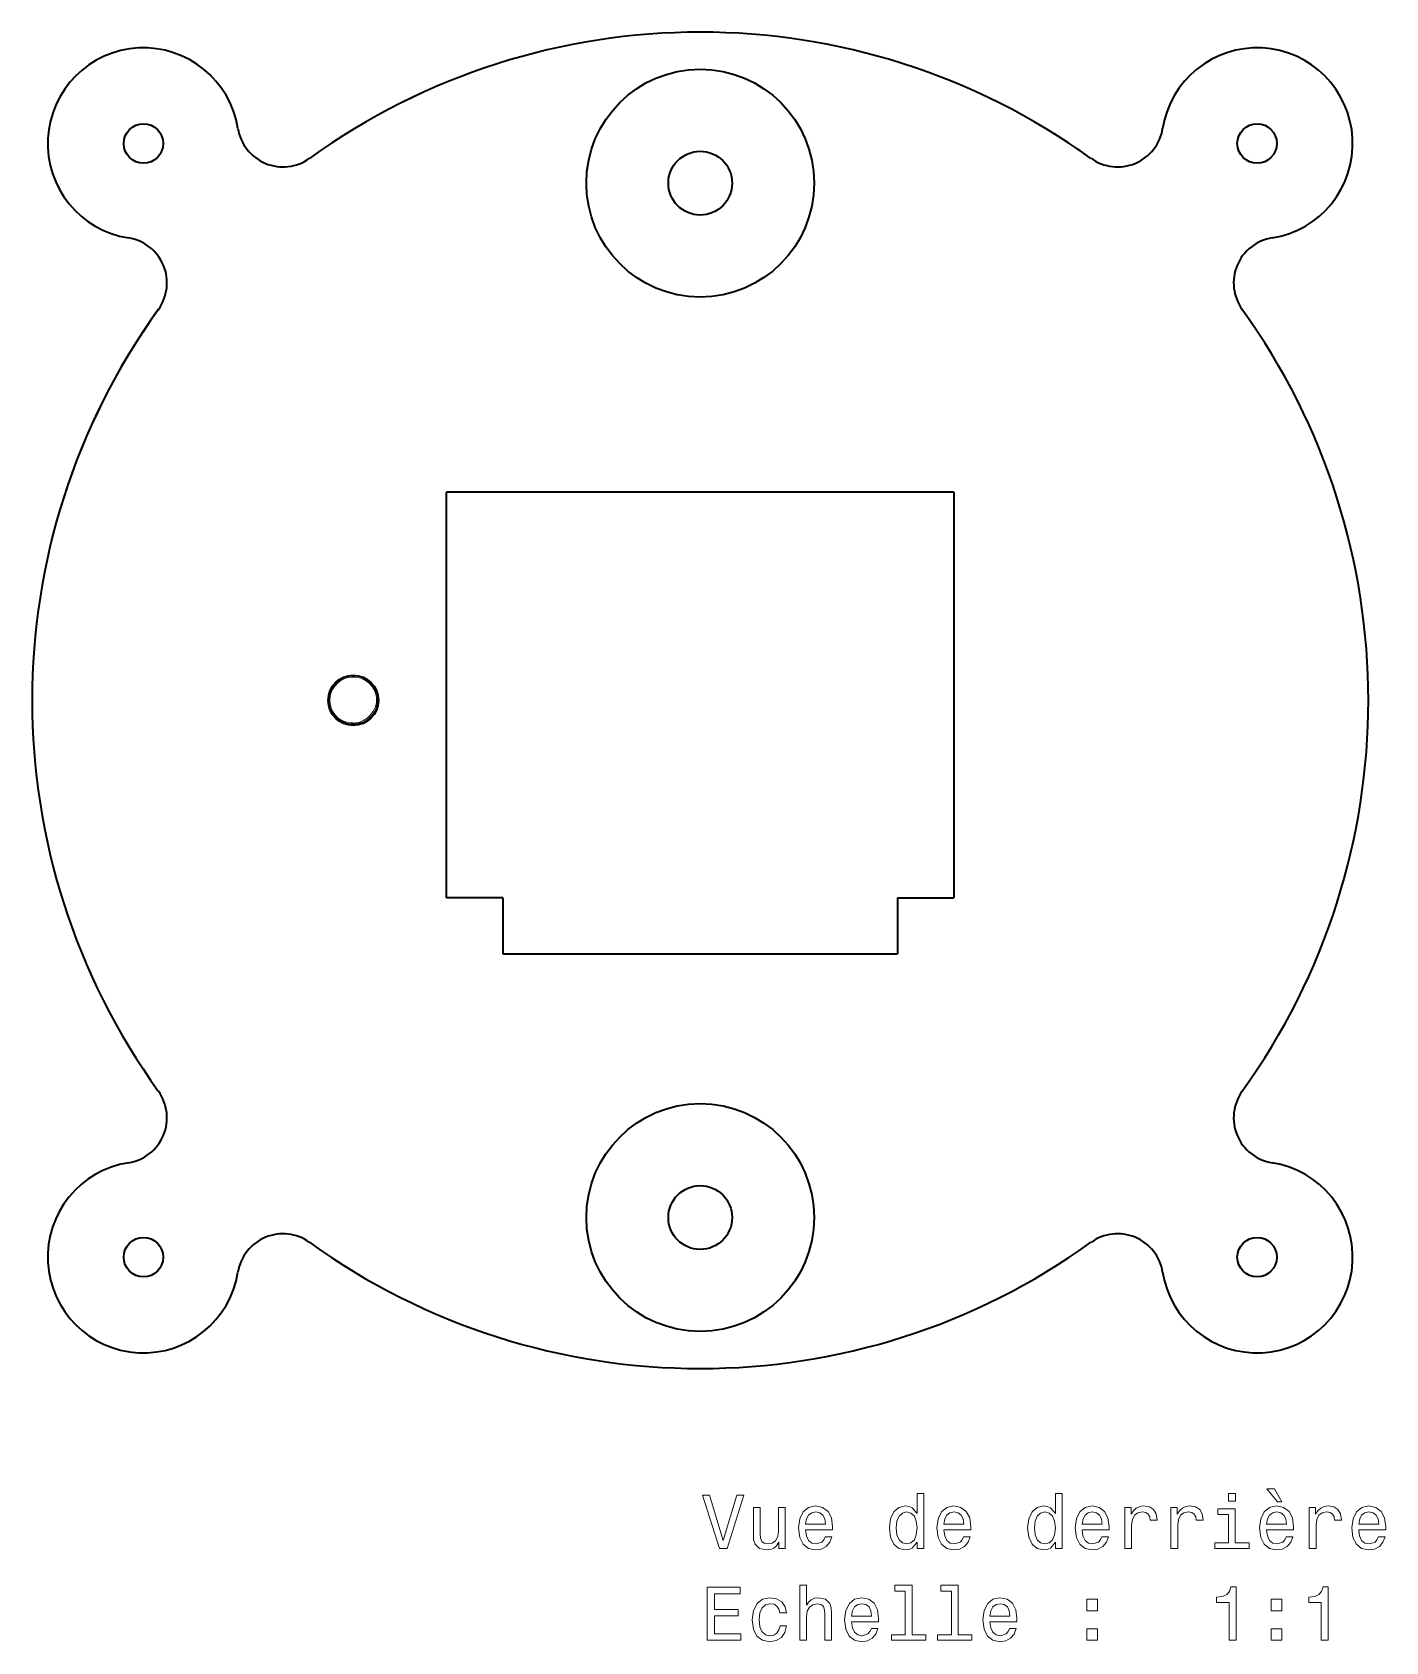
# Model space of a CAD drawing. Extents: x 428 to 938, y 254 to 632.
# Drawn here: x 848.7 to 937.9, y 358.5 to 464.5 of the extents above; entities that cross this region are included whole.
import ezdxf

# ---------------------------------------------------------------- set-up
doc = ezdxf.new("R2010")
doc.units = 0

msp = doc.modelspace()

# ---------------------------------------------------------------- linework, layer by layer
at = {"color": 7, "lineweight": 35}
for p, q in [((909.41, 434.2), (876.01, 434.2)), ((876.01, 407.5), (876.01, 434.2)), ((909.41, 434.2), (909.41, 407.5)), ((879.71, 403.8), (905.71, 403.8)), ((879.71, 403.8), (905.71, 403.8))]:
    msp.add_line(p, q, dxfattribs=at)
at = {"color": 7, "lineweight": 35, "ltscale": 0.055}
msp.add_line((909.41, 434.2), (909.41, 432), dxfattribs=at)
at = {"color": 7, "lineweight": 13, "ltscale": 3.00563e-05}
msp.add_line((871.46, 420.45), (871.46, 420.45), dxfattribs=at)
at = {"color": 7, "lineweight": 13, "ltscale": 0.000107431}
msp.add_line((871.48, 420.36), (871.47, 420.36), dxfattribs=at)
at = {"color": 7, "lineweight": 35, "ltscale": 0.001415}
msp.add_line((868.81, 419.36), (868.78, 419.32), dxfattribs=at)
at = {"color": 7, "lineweight": 13, "ltscale": 0.002001}
msp.add_line((869.86, 419), (869.86, 418.92), dxfattribs=at)
at = {"color": 7, "lineweight": 35, "ltscale": 0.0375}
msp.add_line((909.41, 409), (909.41, 407.5), dxfattribs=at)
at = {"color": 7, "lineweight": 35, "ltscale": 0.0925}
for p, q in [((879.71, 407.5), (876.01, 407.5)), ((879.71, 407.5), (879.71, 403.8)), ((905.71, 407.5), (905.71, 403.8)), ((905.71, 407.5), (909.41, 407.5))]:
    msp.add_line(p, q, dxfattribs=at)
at = {"color": 7, "lineweight": 13}
for points in [[(871.4, 420.45), (871.39, 420.35), (871.32, 420.08), (871.19, 419.8), (871, 419.54), (870.77, 419.32), (870.49, 419.15), (870.43, 419.13)], [(871.48, 420.36), (871.46, 420.45), (871.46, 420.45)], [(871.47, 420.36), (871.46, 420.43), (871.46, 420.45)]]:
    msp.add_lwpolyline(points, dxfattribs=at)
at = {"color": 7, "lineweight": 35}
for points in [[(868.52, 419.54), (868.64, 419.42), (868.75, 419.33), (868.78, 419.32)], [(868.52, 419.54), (868.79, 419.28), (869.08, 419.1), (869.42, 418.98), (869.72, 418.93), (869.86, 418.92)]]:
    msp.add_lwpolyline(points, dxfattribs=at)
at = {"color": 7, "lineweight": 13}
for points in [[(895.11, 368.15), (894.23, 365.17), (893.33, 368.15), (892.85, 368.15), (893.98, 364.64), (894.48, 364.64), (895.59, 368.15)], [(907, 365.06), (907, 364.64), (907.44, 364.64), (907.44, 368.26), (907, 368.26), (907, 366.94), (906.66, 367.32), (906.46, 367.41), (906.22, 367.45), (905.79, 367.35), (905.46, 367.06), (905.24, 366.61), (905.17, 366), (905.24, 365.39), (905.46, 364.93), (905.79, 364.64), (906.22, 364.55), (906.46, 364.58), (906.67, 364.67)], [(916.1, 365.06), (916.1, 364.64), (916.55, 364.64), (916.55, 368.26), (916.11, 368.26), (916.11, 366.94), (915.77, 367.32), (915.56, 367.41), (915.33, 367.45), (914.9, 367.35), (914.57, 367.06), (914.35, 366.61), (914.27, 366), (914.35, 365.39), (914.57, 364.93), (914.9, 364.64), (915.33, 364.55), (915.56, 364.58), (915.78, 364.67)], [(927.96, 368.26), (927.49, 368.26), (927.49, 367.76), (927.96, 367.76)], [(931.02, 367.72), (930.52, 368.58), (930.02, 368.58), (930.72, 367.72)], [(898.31, 367.35), (897.87, 367.35), (897.87, 365.79), (897.82, 365.43), (897.67, 365.16), (897.44, 365), (897.15, 364.95), (896.91, 364.99), (896.76, 365.11), (896.67, 365.32), (896.65, 365.61), (896.65, 367.35), (896.21, 367.35), (896.21, 365.57), (896.22, 365.21), (896.32, 364.92), (896.61, 364.64), (897.08, 364.55), (897.33, 364.58), (897.55, 364.67), (897.74, 364.83), (897.89, 365.06), (897.89, 364.64), (898.31, 364.64)], [(899.65, 365.87), (901.42, 365.87), (901.43, 366.08), (901.35, 366.66), (901.13, 367.09), (900.77, 367.35), (900.3, 367.45), (899.84, 367.35), (899.49, 367.06), (899.26, 366.61), (899.18, 366), (899.26, 365.38), (899.49, 364.93), (899.83, 364.64), (900.29, 364.55), (900.68, 364.61), (901, 364.78), (901.24, 365.06), (901.38, 365.42), (900.94, 365.42), (900.85, 365.22), (900.72, 365.07), (900.34, 364.95), (900.06, 365), (899.84, 365.18), (899.7, 365.47), (899.65, 365.85)], [(899.65, 366.24), (899.7, 366.59), (899.84, 366.85), (900.05, 367), (900.32, 367.06), (900.59, 367), (900.79, 366.85), (900.92, 366.59), (900.96, 366.24)], [(906.3, 367.05), (906.59, 366.98), (906.81, 366.78), (906.94, 366.45), (906.99, 366), (906.94, 365.54), (906.81, 365.21), (906.59, 365.01), (906.3, 364.95), (906.02, 365.01), (905.81, 365.21), (905.66, 365.55), (905.62, 366), (905.66, 366.45), (905.81, 366.78), (906.02, 366.98)], [(908.76, 365.87), (910.53, 365.87), (910.54, 366.08), (910.46, 366.66), (910.23, 367.09), (909.88, 367.35), (909.41, 367.45), (908.95, 367.35), (908.6, 367.06), (908.37, 366.61), (908.29, 366), (908.37, 365.38), (908.59, 364.93), (908.94, 364.64), (909.4, 364.55), (909.79, 364.61), (910.11, 364.78), (910.35, 365.06), (910.49, 365.42), (910.05, 365.42), (909.96, 365.22), (909.83, 365.07), (909.45, 364.95), (909.16, 365), (908.95, 365.18), (908.81, 365.47), (908.76, 365.85)], [(908.76, 366.24), (908.81, 366.59), (908.95, 366.85), (909.15, 367), (909.43, 367.06), (909.69, 367), (909.9, 366.85), (910.03, 366.59), (910.07, 366.24)], [(915.4, 367.05), (915.7, 366.98), (915.92, 366.78), (916.05, 366.45), (916.1, 366), (916.05, 365.54), (915.92, 365.21), (915.7, 365.01), (915.4, 364.95), (915.13, 365.01), (914.91, 365.21), (914.77, 365.55), (914.73, 366), (914.77, 366.45), (914.91, 366.78), (915.13, 366.98)], [(917.86, 365.87), (919.64, 365.87), (919.64, 366.08), (919.56, 366.66), (919.34, 367.09), (918.99, 367.35), (918.52, 367.45), (918.06, 367.35), (917.71, 367.06), (917.48, 366.61), (917.4, 366), (917.48, 365.38), (917.7, 364.93), (918.05, 364.64), (918.5, 364.55), (918.9, 364.61), (919.22, 364.78), (919.46, 365.06), (919.59, 365.42), (919.16, 365.42), (919.06, 365.22), (918.93, 365.07), (918.56, 364.95), (918.27, 365), (918.06, 365.18), (917.91, 365.47), (917.86, 365.85)], [(917.86, 366.24), (917.92, 366.59), (918.06, 366.85), (918.26, 367), (918.53, 367.06), (918.8, 367), (919.01, 366.85), (919.14, 366.59), (919.18, 366.24)], [(920.68, 364.64), (921.12, 364.64), (921.12, 366.19), (921.17, 366.56), (921.3, 366.83), (921.53, 366.99), (921.82, 367.05), (922.05, 367.01), (922.21, 366.91), (922.31, 366.74), (922.35, 366.51), (922.8, 366.51), (922.74, 366.92), (922.57, 367.21), (922.29, 367.39), (921.91, 367.45), (921.66, 367.41), (921.43, 367.31), (921.24, 367.13), (921.08, 366.9), (921.08, 367.35), (920.68, 367.35)], [(923.71, 364.64), (924.16, 364.64), (924.16, 366.19), (924.2, 366.56), (924.34, 366.83), (924.56, 366.99), (924.86, 367.05), (925.08, 367.01), (925.25, 366.91), (925.35, 366.74), (925.38, 366.51), (925.83, 366.51), (925.77, 366.92), (925.61, 367.21), (925.33, 367.39), (924.95, 367.45), (924.69, 367.41), (924.47, 367.31), (924.27, 367.13), (924.12, 366.9), (924.12, 367.35), (923.71, 367.35)], [(927.94, 365.02), (927.94, 367.26), (926.8, 367.26), (926.8, 366.88), (927.5, 366.88), (927.5, 365.02), (926.59, 365.02), (926.59, 364.64), (928.86, 364.64), (928.86, 365.02)], [(930.01, 365.87), (931.78, 365.87), (931.79, 366.08), (931.71, 366.66), (931.49, 367.09), (931.13, 367.35), (930.66, 367.45), (930.2, 367.35), (929.85, 367.06), (929.62, 366.61), (929.54, 366), (929.62, 365.38), (929.85, 364.93), (930.19, 364.64), (930.65, 364.55), (931.04, 364.61), (931.36, 364.78), (931.6, 365.06), (931.74, 365.42), (931.3, 365.42), (931.21, 365.22), (931.08, 365.07), (930.7, 364.95), (930.42, 365), (930.2, 365.18), (930.06, 365.47), (930.01, 365.85)], [(930.01, 366.24), (930.06, 366.59), (930.2, 366.85), (930.41, 367), (930.68, 367.06), (930.95, 367), (931.15, 366.85), (931.28, 366.59), (931.32, 366.24)], [(932.82, 364.64), (933.27, 364.64), (933.27, 366.19), (933.31, 366.56), (933.45, 366.83), (933.67, 366.99), (933.97, 367.05), (934.19, 367.01), (934.36, 366.91), (934.46, 366.74), (934.49, 366.51), (934.94, 366.51), (934.88, 366.92), (934.71, 367.21), (934.44, 367.39), (934.06, 367.45), (933.8, 367.41), (933.58, 367.31), (933.38, 367.13), (933.23, 366.9), (933.23, 367.35), (932.82, 367.35)], [(936.08, 365.87), (937.86, 365.87), (937.86, 366.08), (937.78, 366.66), (937.56, 367.09), (937.2, 367.35), (936.74, 367.45), (936.28, 367.35), (935.92, 367.06), (935.7, 366.61), (935.62, 366), (935.69, 365.38), (935.92, 364.93), (936.27, 364.64), (936.72, 364.55), (937.11, 364.61), (937.44, 364.78), (937.67, 365.06), (937.81, 365.42), (937.37, 365.42), (937.28, 365.22), (937.15, 365.07), (936.78, 364.95), (936.49, 365), (936.27, 365.18), (936.13, 365.47), (936.08, 365.85)], [(936.08, 366.24), (936.14, 366.59), (936.27, 366.85), (936.48, 367), (936.75, 367.06), (937.02, 367), (937.23, 366.85), (937.35, 366.59), (937.4, 366.24)], [(893.17, 358.6), (895.39, 358.6), (895.39, 359.02), (893.64, 359.02), (893.64, 360.21), (895.2, 360.21), (895.2, 360.62), (893.64, 360.62), (893.64, 361.67), (895.35, 361.67), (895.35, 362.1), (893.17, 362.1)], [(899.26, 358.6), (899.7, 358.6), (899.7, 360.16), (899.75, 360.52), (899.9, 360.78), (900.12, 360.94), (900.42, 361), (900.67, 360.95), (900.82, 360.82), (900.89, 360.59), (900.92, 360.29), (900.92, 358.6), (901.36, 358.6), (901.36, 360.38), (901.34, 360.73), (901.25, 361.03), (900.95, 361.3), (900.49, 361.4), (900.24, 361.37), (900.02, 361.27), (899.84, 361.12), (899.7, 360.91), (899.7, 362.22), (899.26, 362.22)], [(906.21, 361.84), (906.21, 358.97), (905.3, 358.97), (905.3, 358.6), (907.57, 358.6), (907.57, 358.97), (906.66, 358.97), (906.66, 362.22), (905.52, 362.22), (905.52, 361.84)], [(909.25, 361.84), (909.25, 358.97), (908.34, 358.97), (908.34, 358.6), (910.6, 358.6), (910.6, 358.97), (909.69, 358.97), (909.69, 362.22), (908.55, 362.22), (908.55, 361.84)], [(927.54, 358.6), (928, 358.6), (928, 362.12), (927.65, 362.12), (927.56, 361.81), (927.38, 361.61), (927.1, 361.49), (926.72, 361.45), (926.72, 361.09), (927.54, 361.09)], [(933.61, 358.6), (934.07, 358.6), (934.07, 362.12), (933.73, 362.12), (933.63, 361.81), (933.45, 361.61), (933.18, 361.49), (932.79, 361.45), (932.79, 361.09), (933.61, 361.09)], [(897.95, 360.41), (898.39, 360.41), (898.3, 360.81), (898.08, 361.13), (897.74, 361.32), (897.3, 361.4), (896.82, 361.3), (896.45, 361.02), (896.22, 360.56), (896.14, 359.94), (896.21, 359.33), (896.44, 358.88), (896.8, 358.6), (897.29, 358.5), (897.72, 358.58), (898.06, 358.79), (898.29, 359.12), (898.39, 359.56), (897.97, 359.56), (897.89, 359.28), (897.75, 359.07), (897.55, 358.94), (897.3, 358.9), (897, 358.96), (896.77, 359.17), (896.64, 359.49), (896.59, 359.96), (896.64, 360.41), (896.78, 360.74), (897.01, 360.94), (897.3, 361.01), (897.57, 360.97), (897.76, 360.85), (897.89, 360.66)], [(902.68, 359.82), (904.46, 359.82), (904.46, 360.03), (904.38, 360.61), (904.16, 361.04), (903.81, 361.3), (903.34, 361.4), (902.88, 361.3), (902.53, 361.02), (902.3, 360.56), (902.22, 359.95), (902.3, 359.33), (902.52, 358.88), (902.87, 358.6), (903.32, 358.5), (903.72, 358.57), (904.04, 358.74), (904.28, 359.01), (904.41, 359.37), (903.98, 359.37), (903.88, 359.17), (903.75, 359.02), (903.38, 358.9), (903.09, 358.95), (902.88, 359.13), (902.73, 359.42), (902.68, 359.81)], [(902.68, 360.2), (902.74, 360.54), (902.88, 360.8), (903.08, 360.96), (903.35, 361.01), (903.62, 360.96), (903.83, 360.8), (903.95, 360.54), (904, 360.2)], [(911.79, 359.82), (913.57, 359.82), (913.57, 360.03), (913.49, 360.61), (913.27, 361.04), (912.92, 361.3), (912.45, 361.4), (911.99, 361.3), (911.64, 361.02), (911.41, 360.56), (911.33, 359.95), (911.4, 359.33), (911.63, 358.88), (911.98, 358.6), (912.43, 358.5), (912.83, 358.57), (913.15, 358.74), (913.39, 359.01), (913.52, 359.37), (913.08, 359.37), (912.99, 359.17), (912.86, 359.02), (912.49, 358.9), (912.2, 358.95), (911.98, 359.13), (911.84, 359.42), (911.79, 359.81)], [(911.79, 360.2), (911.85, 360.54), (911.98, 360.8), (912.19, 360.96), (912.46, 361.01), (912.73, 360.96), (912.94, 360.8), (913.06, 360.54), (913.11, 360.2)], [(918.17, 360.55), (918.87, 360.55), (918.87, 361.3), (918.17, 361.3)], [(930.32, 360.55), (931.01, 360.55), (931.01, 361.3), (930.32, 361.3)], [(918.17, 358.6), (918.87, 358.6), (918.87, 359.35), (918.17, 359.35)], [(930.32, 358.6), (931.01, 358.6), (931.01, 359.35), (930.32, 359.35)]]:
    msp.add_lwpolyline(points, close=True, dxfattribs=at)
at = {"color": 7, "lineweight": 35}
for centre, radius in [((892.71, 454.56), 7.5), ((856.04, 457.17), 1.3), ((929.38, 457.17), 1.3), ((892.71, 454.56), 2.1), ((869.86, 420.5), 1.65), ((892.71, 386.44), 7.5), ((892.71, 386.44), 2.1), ((856.04, 383.83), 1.3), ((929.38, 383.83), 1.3)]:
    msp.add_circle(centre, radius, dxfattribs=at)
for centre, radius, start, end in [((892.71, 420.5), 44, 54.2114, 125.7886), ((892.71, 420.5), 44, 54.2085, 125.7961), ((856.04, 457.17), 6.3, 8.998, 261.002), ((929.38, 457.17), 6.3, 278.998, 171.002), ((865.23, 458.63), 3, 188.998, 305.7886), ((920.2, 458.63), 3, 234.2114, 351.002), ((892.71, 420.5), 44, 54.2072, 55.7479), ((854.59, 447.99), 3, 324.2114, 81.002), ((930.84, 447.99), 3, 98.998, 215.7886), ((892.71, 420.5), 44, 144.2039, 215.7917), ((892.71, 420.5), 44, 144.2114, 215.7886), ((892.71, 420.5), 44, 144.2008, 148.937), ((892.71, 420.5), 44, 324.2114, 35.7886), ((869.83, 420.57), 1.65, 271.0001, 292.7524), ((854.59, 393.01), 3, 278.998, 35.7886), ((930.84, 393.01), 3, 144.2114, 261.002), ((856.04, 383.83), 6.3, 98.998, 351.002), ((929.38, 383.83), 6.3, 188.998, 81.002), ((865.23, 382.37), 3, 54.2114, 171.002), ((892.71, 420.5), 44, 234.2114, 305.7886), ((920.2, 382.37), 3, 8.998, 125.7886)]:
    msp.add_arc(centre, radius, start, end, dxfattribs=at)
at = {"color": 7, "lineweight": 13}
for centre, radius, start, end in [((869.86, 420.5), 1.6, 358.0873, 227.4555), ((869.86, 420.5), 1.54, 358.0873, 227.3835), ((869.86, 420.5), 1.62, 228.2812, 355.0523), ((869.83, 420.55), 1.63, 292.973, 356.2857), ((871.41, 420.08), 0.371, 83.3193, 92.1399), ((871.41, 420.07), 0.375, 82.3728, 91.1089), ((869.86, 420.24), 1.62, 358.7839, 4.2964), ((869.83, 420.63), 1.62, 231.0035, 270.7414), ((869.83, 420.57), 1.57, 271.0025, 292.7503)]:
    msp.add_arc(centre, radius, start, end, dxfattribs=at)

doc.saveas('drawing.dxf')
